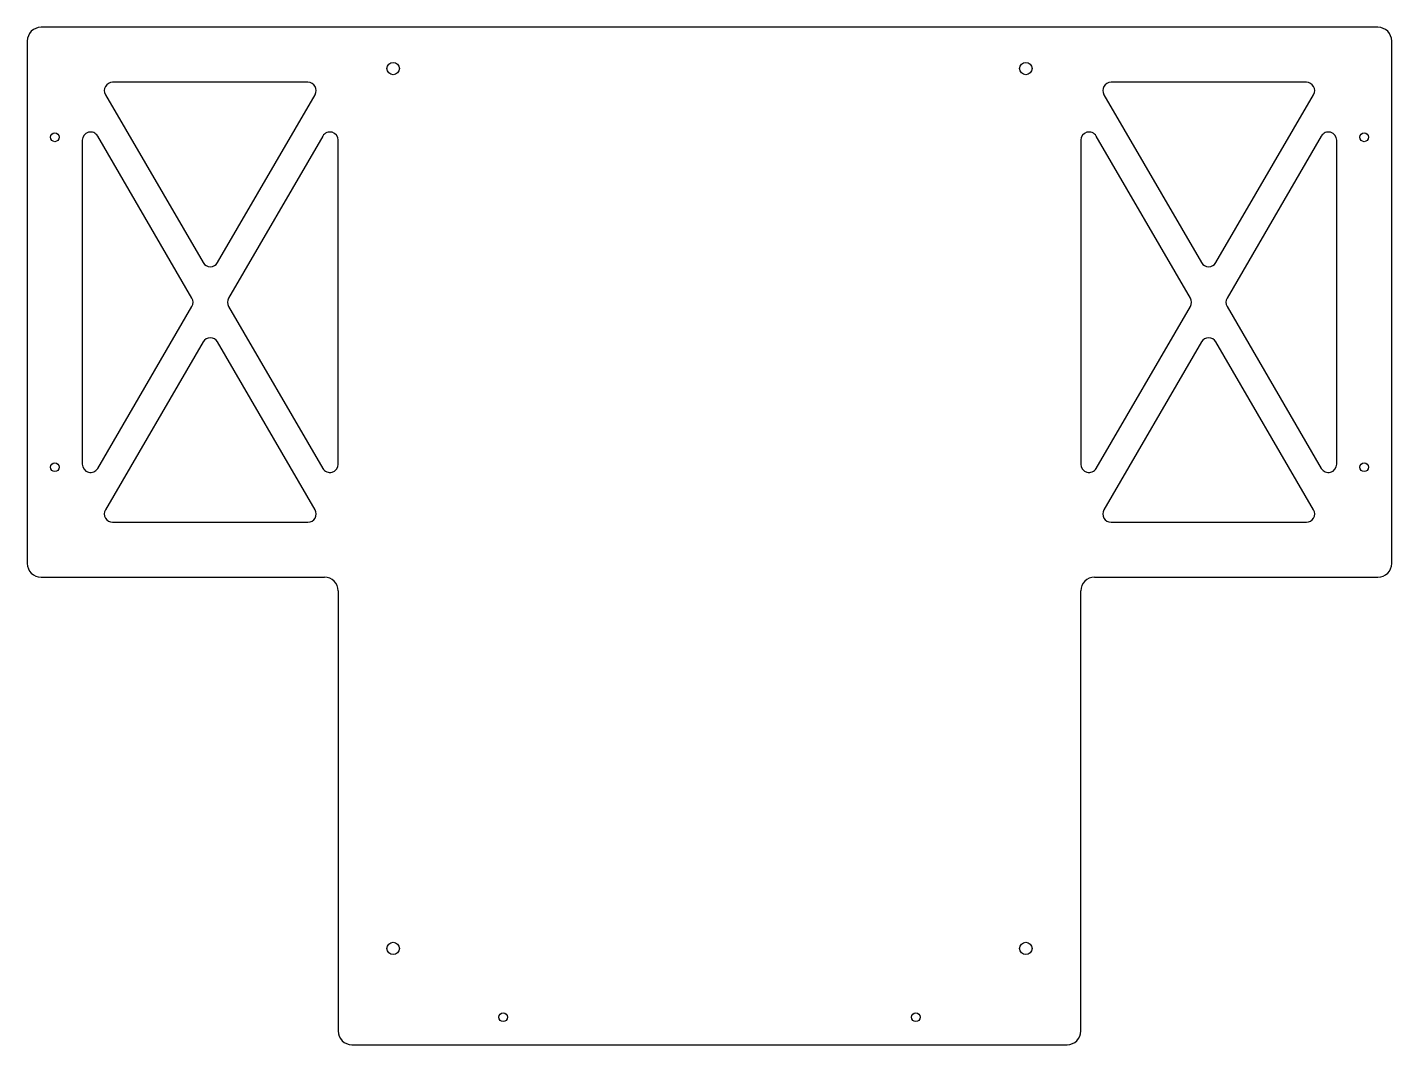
# Model space of a CAD drawing. Header units: millimetres. Extents: x -248 to 248, y -185 to 185.
import ezdxf

# ---------------------------------------------------------------- set-up
doc = ezdxf.new("R2010")
doc.units = ezdxf.units.MM

msp = doc.modelspace()

# ---------------------------------------------------------------- linework, layer by layer
at = {"color": 7, "linetype": 'Continuous', "lineweight": 25}
for p, q in [((243, 185), (-243, 185)), ((-248, 180), (-248, -10)), ((248, -10), (248, 180)), ((-146, 165), (-217, 165)), ((217, 165), (146, 165)), ((-219.6, 160.49), (-184.09, 99.41)), ((-178.91, 99.41), (-143.4, 160.49)), ((143.4, 160.49), (178.91, 99.41)), ((184.09, 99.41), (219.6, 160.49)), ((-228, 143.92), (-228, 26.08)), ((-188.16, 86.51), (-222.41, 145.43)), ((-140.59, 145.43), (-174.84, 86.51)), ((-135, 26.08), (-135, 143.92)), ((135, 143.92), (135, 26.08)), ((174.84, 86.51), (140.59, 145.43)), ((222.41, 145.43), (188.16, 86.51)), ((228, 26.08), (228, 143.92)), ((-222.41, 24.57), (-188.16, 83.49)), ((-174.84, 83.49), (-140.59, 24.57)), ((140.59, 24.57), (174.84, 83.49)), ((188.16, 83.49), (222.41, 24.57)), ((-184.09, 70.59), (-219.6, 9.51)), ((-143.4, 9.51), (-178.91, 70.59)), ((178.91, 70.59), (143.4, 9.51)), ((219.6, 9.51), (184.09, 70.59)), ((-217, 5), (-146, 5)), ((146, 5), (217, 5)), ((-243, -15), (-140, -15)), ((140, -15), (243, -15)), ((-135, -20), (-135, -180)), ((135, -180), (135, -20)), ((-130, -185), (130, -185))]:
    msp.add_line(p, q, dxfattribs=at)
for centre, radius in [((-115, 170), 2.25), ((115, 170), 2.25), ((-238, 145), 1.6), ((238, 145), 1.6), ((-238, 25), 1.6), ((238, 25), 1.6), ((-115, -150), 2.25), ((115, -150), 2.25), ((-75, -175), 1.6), ((75, -175), 1.6)]:
    msp.add_circle(centre, radius, dxfattribs=at)
for centre, radius, start, end in [((-243, 180), 5, 90, 180), ((243, 180), 5, 0, 90), ((-217, 162), 3, 90, 210.1673), ((-146, 162), 3, 329.8327, 90), ((146, 162), 3, 90, 210.1673), ((217, 162), 3, 329.8327, 90), ((-225, 143.92), 3, 30.1673, 180), ((-138, 143.92), 3, 0, 149.8327), ((138, 143.92), 3, 30.1673, 180), ((225, 143.92), 3, 0, 149.8327), ((-181.5, 100.92), 3, 210.1673, 329.8327), ((181.5, 100.92), 3, 210.1673, 329.8327), ((-190.75, 85), 3, 329.8327, 30.1673), ((-172.25, 85), 3, 149.8327, 210.1673), ((172.25, 85), 3, 329.8327, 30.1673), ((190.75, 85), 3, 149.8327, 210.1673), ((-181.5, 69.08), 3, 30.1673, 149.8327), ((181.5, 69.08), 3, 30.1673, 149.8327), ((-225, 26.08), 3, 180, 329.8327), ((-138, 26.08), 3, 210.1673, 0), ((138, 26.08), 3, 180, 329.8327), ((225, 26.08), 3, 210.1673, 0), ((-217, 8), 3, 149.8327, 270), ((-146, 8), 3, 270, 30.1673), ((146, 8), 3, 149.8327, 270), ((217, 8), 3, 270, 30.1673), ((-243, -10), 5, 180, 270), ((243, -10), 5, 270, 0), ((-140, -20), 5, 0, 90), ((140, -20), 5, 90, 180), ((-130, -180), 5, 180, 270), ((130, -180), 5, 270, 0)]:
    msp.add_arc(centre, radius, start, end, dxfattribs=at)

doc.saveas('drawing.dxf')
